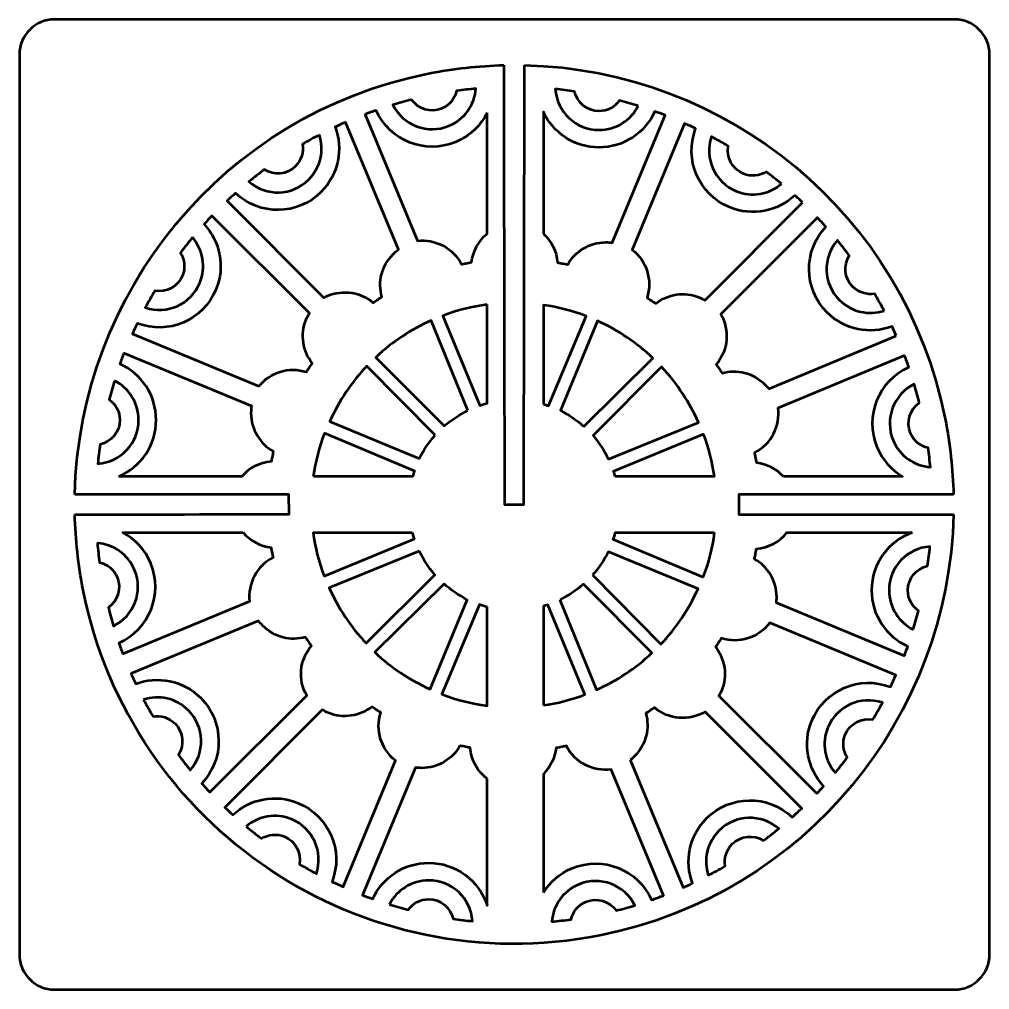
# Model space of a CAD drawing. Header units: centimetres. Extents: x -21.2 to 21, y -6.9 to 6.9.
# Drawn here: x 7.2 to 21, y -6.9 to 6.9 of the extents above; entities that cross this region are included whole.
import ezdxf

# ---------------------------------------------------------------- set-up
doc = ezdxf.new("R2010")
doc.units = ezdxf.units.CM
doc.header["$MEASUREMENT"] = 0
doc.layers.add('Layer 1', color=7, linetype='Continuous')

msp = doc.modelspace()

# ---------------------------------------------------------------- linework, layer by layer
at = {"layer": 'Layer 1', "color": 1, "lineweight": 53}
msp.add_open_spline([(7.2, -6.4), (7.2, -6.4), (7.2, 6.4), (7.2, 6.4), (7.2, 6.4), (7.2, 6.67609), (7.42391, 6.9), (7.7, 6.9), (7.7, 6.9), (7.7, 6.9), (20.5, 6.9), (20.5, 6.9), (20.5, 6.9), (20.77609, 6.9), (21, 6.67609), (21, 6.4), (21, 6.4), (21, 6.4), (21, -6.4), (21, -6.4), (21, -6.4), (21, -6.67609), (20.77609, -6.9), (20.5, -6.9), (20.5, -6.9), (20.5, -6.9), (7.7, -6.9), (7.7, -6.9), (7.7, -6.9), (7.42391, -6.9), (7.2, -6.67609), (7.2, -6.4)], degree=3, knots=[0, 0, 0, 0, 0.11111111, 0.11111111, 0.11111111, 0.11111111, 0.22222222, 0.22222222, 0.22222222, 0.22222222, 0.33333333, 0.33333333, 0.33333333, 0.33333333, 0.44444444, 0.44444444, 0.44444444, 0.44444444, 0.55555556, 0.55555556, 0.55555556, 0.55555556, 0.66666667, 0.66666667, 0.66666667, 0.66666667, 0.77777778, 0.77777778, 0.77777778, 0.77777778, 1, 1, 1, 1], dxfattribs=at)
at = {"layer": 'Layer 1', "color": 3, "lineweight": 53}
for points, knots in [([(7.9883, 0.14291), (8.0514, 3.00799), (10.09121, 5.54767), (13.01819, 6.12989), (13.01819, 6.12989), (13.37717, 6.2013), (13.73505, 6.24017), (14.08889, 6.24887)], [0, 0, 0, 0, 0.33333333, 0.33333333, 0.33333333, 0.33333333, 1, 1, 1, 1]), ([(14.38611, 6.24908), (17.24887, 6.18341), (19.78558, 4.14434), (20.36741, 1.21929), (20.36741, 1.21929), (20.43919, 0.8584), (20.47804, 0.49862), (20.48657, 0.14293)], [0, 0, 0, 0, 0.33333333, 0.33333333, 0.33333333, 0.33333333, 1, 1, 1, 1]), ([(20.4867, -0.14293), (20.42363, -3.00802), (18.3838, -5.54772), (15.45681, -6.12993), (15.45681, -6.12993), (12.07193, -6.80322), (8.78089, -4.60422), (8.10759, -1.21933), (8.10759, -1.21933), (8.0358, -0.85843), (7.99684, -0.49861), (7.98843, -0.14291)], [0, 0, 0, 0, 0.25, 0.25, 0.25, 0.25, 0.5, 0.5, 0.5, 0.5, 1, 1, 1, 1])]:
    msp.add_open_spline(points, degree=3, knots=knots, dxfattribs=at)
at = {"layer": 'Layer 1', "lineweight": 53}
for points, knots in [([(14.08889, 6.24887), (14.09195, 4.51799), (14.09648, 1.9858), (14.1, 0), (14.1, 0), (14.1, 0), (14.375, 0), (14.375, 0), (14.375, 0), (14.375, 0), (14.38611, 6.24908), (14.38611, 6.24908)], [0, 0, 0, 0, 0.25, 0.25, 0.25, 0.25, 0.5, 0.5, 0.5, 0.5, 1, 1, 1, 1]), ([(13.30992, 5.38554), (13.00502, 5.25925), (12.65735, 5.39283), (12.51304, 5.68428), (12.51304, 5.68428), (12.60153, 5.71113), (12.69025, 5.7356), (12.77913, 5.75815), (12.77913, 5.75815), (12.87255, 5.6236), (13.05006, 5.56738), (13.20758, 5.63262), (13.20758, 5.63262), (13.31867, 5.67864), (13.39405, 5.77443), (13.41864, 5.88345), (13.41864, 5.88345), (13.51013, 5.8962), (13.60163, 5.90686), (13.69308, 5.91522), (13.69308, 5.91522), (13.67603, 5.6881), (13.53472, 5.47866), (13.30992, 5.38554)], [0, 0, 0, 0, 0.14285714, 0.14285714, 0.14285714, 0.14285714, 0.28571429, 0.28571429, 0.28571429, 0.28571429, 0.42857143, 0.42857143, 0.42857143, 0.42857143, 0.57142857, 0.57142857, 0.57142857, 0.57142857, 0.71428571, 0.71428571, 0.71428571, 0.71428571, 1, 1, 1, 1]), ([(16.00131, 5.67091), (15.89864, 5.4676), (15.68793, 5.32818), (15.4446, 5.32818), (15.4446, 5.32818), (15.11458, 5.32819), (14.84452, 5.58464), (14.82272, 5.90913), (14.82272, 5.90913), (14.91473, 5.90007), (15.00607, 5.88874), (15.09681, 5.87555), (15.09681, 5.87555), (15.13163, 5.71549), (15.27411, 5.59562), (15.44461, 5.59562), (15.44461, 5.59562), (15.56486, 5.59562), (15.67117, 5.65527), (15.73559, 5.74658), (15.73559, 5.74658), (15.825, 5.72336), (15.91361, 5.69818), (16.00131, 5.67091)], [0, 0, 0, 0, 0.14285714, 0.14285714, 0.14285714, 0.14285714, 0.28571429, 0.28571429, 0.28571429, 0.28571429, 0.42857143, 0.42857143, 0.42857143, 0.42857143, 0.57142857, 0.57142857, 0.57142857, 0.57142857, 0.71428571, 0.71428571, 0.71428571, 0.71428571, 1, 1, 1, 1]), ([(13.8525, 5.57288), (13.8525, 5.57288), (13.8525, 3.85039), (13.8525, 3.85039), (13.8525, 3.85039), (13.72898, 3.74788), (13.65088, 3.60185), (13.63187, 3.44531), (13.63187, 3.44531), (13.60342, 3.44032), (13.57496, 3.43498), (13.54653, 3.42927), (13.54653, 3.42927), (13.52652, 3.42525), (13.50653, 3.42106), (13.48652, 3.41667), (13.48652, 3.41667), (13.36668, 3.65012), (13.11514, 3.77954), (12.8624, 3.75092), (12.8624, 3.75092), (12.8624, 3.75092), (12.11752, 5.54923), (12.11752, 5.54923), (12.11752, 5.54923), (12.16969, 5.5691), (12.22197, 5.58819), (12.27435, 5.60651), (12.27435, 5.60651), (12.46591, 5.17576), (12.96713, 4.97393), (13.40526, 5.15541), (13.40526, 5.15541), (13.60787, 5.23933), (13.76202, 5.39078), (13.8525, 5.57288)], [0, 0, 0, 0, 0.1, 0.1, 0.1, 0.1, 0.2, 0.2, 0.2, 0.2, 0.3, 0.3, 0.3, 0.3, 0.4, 0.4, 0.4, 0.4, 0.5, 0.5, 0.5, 0.5, 0.6, 0.6, 0.6, 0.6, 0.7, 0.7, 0.7, 0.7, 0.8, 0.8, 0.8, 0.8, 1, 1, 1, 1]), ([(14.6525, 3.85117), (14.6525, 3.85117), (14.6525, 5.58542), (14.6525, 5.58542), (14.6525, 5.58542), (14.79091, 5.28647), (15.09351, 5.07908), (15.44463, 5.07908), (15.44463, 5.07908), (15.798, 5.07908), (16.1023, 5.28921), (16.23945, 5.59131), (16.23945, 5.59131), (16.28824, 5.57382), (16.33672, 5.55572), (16.38489, 5.53701), (16.38489, 5.53701), (16.38489, 5.53701), (15.63367, 3.72341), (15.63367, 3.72341), (15.63367, 3.72341), (15.60403, 3.72775), (15.57372, 3.73001), (15.54287, 3.73002), (15.54287, 3.73002), (15.30971, 3.73001), (15.10648, 3.602), (14.99956, 3.41244), (14.99956, 3.41244), (14.97137, 3.41872), (14.94303, 3.42467), (14.91458, 3.43027), (14.91458, 3.43027), (14.89456, 3.43422), (14.87446, 3.43801), (14.8543, 3.4416), (14.8543, 3.4416), (14.84107, 3.60357), (14.76588, 3.74798), (14.6525, 3.85117)], [0, 0, 0, 0, 0.09090909, 0.09090909, 0.09090909, 0.09090909, 0.18181818, 0.18181818, 0.18181818, 0.18181818, 0.27272727, 0.27272727, 0.27272727, 0.27272727, 0.36363636, 0.36363636, 0.36363636, 0.36363636, 0.45454545, 0.45454545, 0.45454545, 0.45454545, 0.54545455, 0.54545455, 0.54545455, 0.54545455, 0.63636364, 0.63636364, 0.63636364, 0.63636364, 0.72727273, 0.72727273, 0.72727273, 0.72727273, 0.81818182, 0.81818182, 0.81818182, 0.81818182, 1, 1, 1, 1]), ([(11.83931, 5.43694), (11.83931, 5.43694), (12.58994, 3.62479), (12.58994, 3.62479), (12.58994, 3.62479), (12.56384, 3.60581), (12.53887, 3.58457), (12.51532, 3.56102), (12.51532, 3.56102), (12.35046, 3.39615), (12.29727, 3.16193), (12.35571, 2.95229), (12.35571, 2.95229), (12.33133, 2.93679), (12.30709, 2.92096), (12.28301, 2.90481), (12.28301, 2.90481), (12.26605, 2.89344), (12.24918, 2.88191), (12.23238, 2.8702), (12.23238, 2.8702), (12.03287, 3.03956), (11.75193, 3.06322), (11.52966, 2.94117), (11.52966, 2.94117), (11.52966, 2.94117), (10.15293, 4.3179), (10.15293, 4.3179), (10.15293, 4.3179), (10.19306, 4.35575), (10.23357, 4.39294), (10.27447, 4.42947), (10.27447, 4.42947), (10.6163, 4.10483), (11.15659, 4.11016), (11.49193, 4.44548), (11.49193, 4.44548), (11.7418, 4.69536), (11.8084, 5.05913), (11.69175, 5.36972), (11.69175, 5.36972), (11.74071, 5.39284), (11.78989, 5.41525), (11.83931, 5.43694)], [0, 0, 0, 0, 0.08333333, 0.08333333, 0.08333333, 0.08333333, 0.16666667, 0.16666667, 0.16666667, 0.16666667, 0.25, 0.25, 0.25, 0.25, 0.33333333, 0.33333333, 0.33333333, 0.33333333, 0.41666667, 0.41666667, 0.41666667, 0.41666667, 0.5, 0.5, 0.5, 0.5, 0.58333333, 0.58333333, 0.58333333, 0.58333333, 0.66666667, 0.66666667, 0.66666667, 0.66666667, 0.75, 0.75, 0.75, 0.75, 0.83333333, 0.83333333, 0.83333333, 0.83333333, 1, 1, 1, 1]), ([(18.34067, 4.29407), (18.34067, 4.29407), (16.95196, 2.90536), (16.95196, 2.90536), (16.95196, 2.90536), (16.92726, 2.91988), (16.90127, 2.93288), (16.87404, 2.94415), (16.87404, 2.94415), (16.65863, 3.03339), (16.42188, 2.99289), (16.25056, 2.85868), (16.25056, 2.85868), (16.22692, 2.87526), (16.20302, 2.89161), (16.17888, 2.90767), (16.17888, 2.90767), (16.16189, 2.91899), (16.14477, 2.93016), (16.12753, 2.94121), (16.12753, 2.94121), (16.20862, 3.19336), (16.11987, 3.46544), (15.91692, 3.6233), (15.91692, 3.6233), (15.91692, 3.6233), (16.66114, 5.42), (16.66114, 5.42), (16.66114, 5.42), (16.71422, 5.39627), (16.76679, 5.37186), (16.81884, 5.34678), (16.81884, 5.34678), (16.64973, 4.90674), (16.86141, 4.40961), (17.29955, 4.22813), (17.29955, 4.22813), (17.62602, 4.0929), (17.98757, 4.17058), (18.22989, 4.39721), (18.22989, 4.39721), (18.26731, 4.36325), (18.30424, 4.32887), (18.34067, 4.29407)], [0, 0, 0, 0, 0.08333333, 0.08333333, 0.08333333, 0.08333333, 0.16666667, 0.16666667, 0.16666667, 0.16666667, 0.25, 0.25, 0.25, 0.25, 0.33333333, 0.33333333, 0.33333333, 0.33333333, 0.41666667, 0.41666667, 0.41666667, 0.41666667, 0.5, 0.5, 0.5, 0.5, 0.58333333, 0.58333333, 0.58333333, 0.58333333, 0.66666667, 0.66666667, 0.66666667, 0.66666667, 0.75, 0.75, 0.75, 0.75, 0.83333333, 0.83333333, 0.83333333, 0.83333333, 1, 1, 1, 1]), ([(11.46707, 5.25761), (11.53823, 5.04126), (11.48783, 4.79368), (11.31577, 4.62162), (11.31577, 4.62162), (11.0824, 4.38826), (10.7101, 4.37863), (10.46524, 4.59267), (10.46524, 4.59267), (10.53671, 4.65134), (10.60931, 4.7079), (10.68279, 4.76274), (10.68279, 4.76274), (10.82059, 4.67419), (11.00611, 4.69018), (11.12665, 4.81073), (11.12665, 4.81073), (11.2117, 4.89576), (11.24468, 5.01311), (11.22567, 5.12323), (11.22567, 5.12323), (11.30532, 5.17003), (11.38578, 5.21489), (11.46707, 5.25761)], [0, 0, 0, 0, 0.14285714, 0.14285714, 0.14285714, 0.14285714, 0.28571429, 0.28571429, 0.28571429, 0.28571429, 0.42857143, 0.42857143, 0.42857143, 0.42857143, 0.57142857, 0.57142857, 0.57142857, 0.57142857, 0.71428571, 0.71428571, 0.71428571, 0.71428571, 1, 1, 1, 1]), ([(18.04034, 4.56188), (17.86768, 4.41333), (17.61965, 4.36516), (17.39486, 4.45826), (17.39486, 4.45826), (17.08996, 4.58458), (16.93858, 4.92488), (17.04262, 5.23299), (17.04262, 5.23299), (17.12417, 5.18941), (17.20421, 5.14399), (17.283, 5.09708), (17.283, 5.09708), (17.25392, 4.93588), (17.33968, 4.77061), (17.4972, 4.70536), (17.4972, 4.70536), (17.6083, 4.65934), (17.72933, 4.67377), (17.82381, 4.73348), (17.82381, 4.73348), (17.89752, 4.67781), (17.96975, 4.62064), (18.04034, 4.56188)], [0, 0, 0, 0, 0.14285714, 0.14285714, 0.14285714, 0.14285714, 0.28571429, 0.28571429, 0.28571429, 0.28571429, 0.42857143, 0.42857143, 0.42857143, 0.42857143, 0.57142857, 0.57142857, 0.57142857, 0.57142857, 0.71428571, 0.71428571, 0.71428571, 0.71428571, 1, 1, 1, 1]), ([(10.60678, 1.68247), (10.60678, 1.68247), (8.80788, 2.4276), (8.80788, 2.4276), (8.80788, 2.4276), (8.83039, 2.47776), (8.85353, 2.52747), (8.87726, 2.57671), (8.87726, 2.57671), (9.3173, 2.4076), (9.81443, 2.61928), (9.99591, 3.05743), (9.99591, 3.05743), (10.13114, 3.38389), (10.05346, 3.74544), (9.82683, 3.98776), (9.82683, 3.98776), (9.86366, 4.02834), (9.90098, 4.06834), (9.9388, 4.10776), (9.9388, 4.10776), (9.9388, 4.10776), (11.32547, 2.72109), (11.32547, 2.72109), (11.32547, 2.72109), (11.30818, 2.69307), (11.29289, 2.66331), (11.27988, 2.63191), (11.27988, 2.63191), (11.19066, 2.4165), (11.23115, 2.17975), (11.36536, 2.00843), (11.36536, 2.00843), (11.34878, 1.98479), (11.33244, 1.96089), (11.31636, 1.93675), (11.31636, 1.93675), (11.30505, 1.91976), (11.29388, 1.90264), (11.28283, 1.8854), (11.28283, 1.8854), (11.03387, 1.96545), (10.76547, 1.87998), (10.60678, 1.68247)], [0, 0, 0, 0, 0.08333333, 0.08333333, 0.08333333, 0.08333333, 0.16666667, 0.16666667, 0.16666667, 0.16666667, 0.25, 0.25, 0.25, 0.25, 0.33333333, 0.33333333, 0.33333333, 0.33333333, 0.41666667, 0.41666667, 0.41666667, 0.41666667, 0.5, 0.5, 0.5, 0.5, 0.58333333, 0.58333333, 0.58333333, 0.58333333, 0.66666667, 0.66666667, 0.66666667, 0.66666667, 0.75, 0.75, 0.75, 0.75, 0.83333333, 0.83333333, 0.83333333, 0.83333333, 1, 1, 1, 1]), ([(19.67335, 2.39771), (19.67335, 2.39771), (17.85818, 1.64583), (17.85818, 1.64583), (17.85818, 1.64583), (17.84148, 1.6677), (17.82315, 1.68872), (17.80315, 1.70872), (17.80315, 1.70872), (17.63828, 1.87358), (17.40406, 1.92677), (17.19442, 1.86833), (17.19442, 1.86833), (17.17892, 1.89271), (17.16309, 1.91695), (17.14694, 1.94103), (17.14694, 1.94103), (17.13557, 1.95799), (17.12404, 1.97486), (17.11233, 1.99166), (17.11233, 1.99166), (17.28464, 2.19464), (17.30613, 2.48191), (17.1768, 2.70593), (17.1768, 2.70593), (17.1768, 2.70593), (18.55126, 4.08039), (18.55126, 4.08039), (18.55126, 4.08039), (18.59215, 4.03723), (18.63225, 3.99362), (18.6716, 3.94957), (18.6716, 3.94957), (18.34696, 3.60774), (18.35229, 3.06745), (18.68763, 2.73211), (18.68763, 2.73211), (18.93749, 2.48224), (19.30127, 2.41565), (19.61185, 2.53229), (19.61185, 2.53229), (19.63294, 2.48762), (19.65344, 2.44276), (19.67335, 2.39771)], [0, 0, 0, 0, 0.08333333, 0.08333333, 0.08333333, 0.08333333, 0.16666667, 0.16666667, 0.16666667, 0.16666667, 0.25, 0.25, 0.25, 0.25, 0.33333333, 0.33333333, 0.33333333, 0.33333333, 0.41666667, 0.41666667, 0.41666667, 0.41666667, 0.5, 0.5, 0.5, 0.5, 0.58333333, 0.58333333, 0.58333333, 0.58333333, 0.66666667, 0.66666667, 0.66666667, 0.66666667, 0.75, 0.75, 0.75, 0.75, 0.83333333, 0.83333333, 0.83333333, 0.83333333, 1, 1, 1, 1]), ([(9.66216, 3.79821), (9.81071, 3.62555), (9.85888, 3.37752), (9.76576, 3.15273), (9.76576, 3.15273), (9.63946, 2.84783), (9.29918, 2.69645), (8.99105, 2.80049), (8.99105, 2.80049), (9.03463, 2.88204), (9.08005, 2.96208), (9.12696, 3.04087), (9.12696, 3.04087), (9.28816, 3.01179), (9.45343, 3.09755), (9.51868, 3.25507), (9.51868, 3.25507), (9.5647, 3.36617), (9.55027, 3.4872), (9.49056, 3.58168), (9.49056, 3.58168), (9.54623, 3.65539), (9.6034, 3.72762), (9.66216, 3.79821)], [0, 0, 0, 0, 0.14285714, 0.14285714, 0.14285714, 0.14285714, 0.28571429, 0.28571429, 0.28571429, 0.28571429, 0.42857143, 0.42857143, 0.42857143, 0.42857143, 0.57142857, 0.57142857, 0.57142857, 0.57142857, 0.71428571, 0.71428571, 0.71428571, 0.71428571, 1, 1, 1, 1]), ([(19.49974, 2.75697), (19.28339, 2.68581), (19.03581, 2.73621), (18.86375, 2.90827), (18.86375, 2.90827), (18.63039, 3.14164), (18.62076, 3.51394), (18.8348, 3.7588), (18.8348, 3.7588), (18.89348, 3.68734), (18.95003, 3.61472), (19.00487, 3.54125), (19.00487, 3.54125), (18.91632, 3.40345), (18.93231, 3.21793), (19.05286, 3.09738), (19.05286, 3.09738), (19.13789, 3.01234), (19.25524, 2.97936), (19.36536, 2.99837), (19.36536, 2.99837), (19.41216, 2.91872), (19.45702, 2.83826), (19.49974, 2.75697)], [0, 0, 0, 0, 0.14285714, 0.14285714, 0.14285714, 0.14285714, 0.28571429, 0.28571429, 0.28571429, 0.28571429, 0.42857143, 0.42857143, 0.42857143, 0.42857143, 0.57142857, 0.57142857, 0.57142857, 0.57142857, 0.71428571, 0.71428571, 0.71428571, 0.71428571, 1, 1, 1, 1]), ([(13.8525, 2.84369), (13.8525, 2.84369), (13.8525, 1.44019), (13.8525, 1.44019), (13.8525, 1.44019), (13.81828, 1.43143), (13.78417, 1.4214), (13.75021, 1.41009), (13.75021, 1.41009), (13.75021, 1.41009), (13.22217, 2.68488), (13.22217, 2.68488), (13.22217, 2.68488), (13.42976, 2.76291), (13.64105, 2.81535), (13.8525, 2.84369)], [0, 0, 0, 0, 0.2, 0.2, 0.2, 0.2, 0.4, 0.4, 0.4, 0.4, 0.6, 0.6, 0.6, 0.6, 1, 1, 1, 1]), ([(14.6525, 1.42809), (14.6525, 1.42809), (14.6525, 2.83747), (14.6525, 2.83747), (14.6525, 2.83747), (14.86408, 2.80685), (15.06822, 2.75321), (15.26229, 2.67917), (15.26229, 2.67917), (15.26229, 2.67917), (14.72662, 1.40401), (14.72662, 1.40401), (14.72662, 1.40401), (14.7022, 1.41266), (14.67749, 1.42069), (14.6525, 1.42809)], [0, 0, 0, 0, 0.2, 0.2, 0.2, 0.2, 0.4, 0.4, 0.4, 0.4, 0.6, 0.6, 0.6, 0.6, 1, 1, 1, 1]), ([(13.5795, 1.33714), (13.46055, 1.2804), (13.34751, 1.20714), (13.24387, 1.11727), (13.24387, 1.11727), (13.24387, 1.11727), (12.2682, 2.09295), (12.2682, 2.09295), (12.2682, 2.09295), (12.50648, 2.31593), (12.77337, 2.49079), (13.0566, 2.61759), (13.0566, 2.61759), (13.0566, 2.61759), (13.5795, 1.33714), (13.5795, 1.33714)], [0, 0, 0, 0, 0.2, 0.2, 0.2, 0.2, 0.4, 0.4, 0.4, 0.4, 0.6, 0.6, 0.6, 0.6, 1, 1, 1, 1]), ([(15.22668, 1.10996), (15.12874, 1.19813), (15.01779, 1.27453), (14.89511, 1.33588), (14.89511, 1.33588), (14.89511, 1.33588), (15.42315, 2.61067), (15.42315, 2.61067), (15.42315, 2.61067), (15.72035, 2.47587), (15.98403, 2.2962), (16.20956, 2.08306), (16.20956, 2.08306), (16.20956, 2.08306), (15.22668, 1.10996), (15.22668, 1.10996)], [0, 0, 0, 0, 0.2, 0.2, 0.2, 0.2, 0.4, 0.4, 0.4, 0.4, 0.6, 0.6, 0.6, 0.6, 1, 1, 1, 1]), ([(8.6153, 0.39998), (8.6153, 0.39998), (10.36358, 0.39998), (10.36358, 0.39998), (10.36358, 0.39998), (10.46731, 0.51916), (10.61556, 0.59854), (10.78244, 0.61218), (10.78244, 0.61218), (10.78604, 0.63233), (10.78982, 0.65243), (10.79377, 0.67245), (10.79377, 0.67245), (10.79937, 0.7009), (10.80532, 0.72924), (10.8116, 0.75743), (10.8116, 0.75743), (10.62204, 0.86435), (10.49403, 1.06758), (10.49402, 1.30074), (10.49402, 1.30074), (10.49403, 1.33491), (10.4968, 1.36843), (10.5021, 1.40111), (10.5021, 1.40111), (10.5021, 1.40111), (8.69044, 2.15152), (8.69044, 2.15152), (8.69044, 2.15152), (8.67051, 2.10047), (8.65128, 2.04907), (8.63273, 1.99732), (8.63273, 1.99732), (8.93483, 1.86017), (9.14496, 1.55587), (9.14496, 1.2025), (9.14496, 1.2025), (9.14496, 0.84232), (8.92674, 0.53319), (8.6153, 0.39998)], [0, 0, 0, 0, 0.09090909, 0.09090909, 0.09090909, 0.09090909, 0.18181818, 0.18181818, 0.18181818, 0.18181818, 0.27272727, 0.27272727, 0.27272727, 0.27272727, 0.36363636, 0.36363636, 0.36363636, 0.36363636, 0.45454545, 0.45454545, 0.45454545, 0.45454545, 0.54545455, 0.54545455, 0.54545455, 0.54545455, 0.63636364, 0.63636364, 0.63636364, 0.63636364, 0.72727273, 0.72727273, 0.72727273, 0.72727273, 0.81818182, 0.81818182, 0.81818182, 0.81818182, 1, 1, 1, 1]), ([(18.0674, 0.39998), (18.0674, 0.39998), (19.76236, 0.39998), (19.76236, 0.39998), (19.76236, 0.39998), (19.60386, 0.49273), (19.47323, 0.63605), (19.39754, 0.81878), (19.39754, 0.81878), (19.21606, 1.25691), (19.41789, 1.75812), (19.84864, 1.94969), (19.84864, 1.94969), (19.82877, 2.00651), (19.80799, 2.0632), (19.7863, 2.11977), (19.7863, 2.11977), (19.7863, 2.11977), (17.99121, 1.37623), (17.99121, 1.37623), (17.99121, 1.37623), (18.0266, 1.11862), (17.89675, 0.85967), (17.6588, 0.73752), (17.6588, 0.73752), (17.66319, 0.71753), (17.66738, 0.69752), (17.6714, 0.67751), (17.6714, 0.67751), (17.67711, 0.64908), (17.68245, 0.62062), (17.68744, 0.59217), (17.68744, 0.59217), (17.8316, 0.57466), (17.96685, 0.50704), (18.0674, 0.39998)], [0, 0, 0, 0, 0.1, 0.1, 0.1, 0.1, 0.2, 0.2, 0.2, 0.2, 0.3, 0.3, 0.3, 0.3, 0.4, 0.4, 0.4, 0.4, 0.5, 0.5, 0.5, 0.5, 0.6, 0.6, 0.6, 0.6, 0.7, 0.7, 0.7, 0.7, 0.8, 0.8, 0.8, 0.8, 1, 1, 1, 1]), ([(13.11408, 0.98455), (13.02591, 0.88661), (12.94951, 0.77566), (12.88816, 0.65298), (12.88816, 0.65298), (12.88816, 0.65298), (11.61337, 1.18102), (11.61337, 1.18102), (11.61337, 1.18102), (11.74817, 1.47822), (11.92784, 1.7419), (12.14097, 1.96743), (12.14097, 1.96743), (12.14097, 1.96743), (13.11408, 0.98455), (13.11408, 0.98455)], [0, 0, 0, 0, 0.2, 0.2, 0.2, 0.2, 0.4, 0.4, 0.4, 0.4, 0.6, 0.6, 0.6, 0.6, 1, 1, 1, 1]), ([(15.57927, 0.64454), (15.52253, 0.76349), (15.44927, 0.87653), (15.3594, 0.98016), (15.3594, 0.98016), (15.3594, 0.98016), (16.33509, 1.95584), (16.33509, 1.95584), (16.33509, 1.95584), (16.55808, 1.71755), (16.73292, 1.45067), (16.85971, 1.16744), (16.85971, 1.16744), (16.85971, 1.16744), (15.57927, 0.64454), (15.57927, 0.64454)], [0, 0, 0, 0, 0.2, 0.2, 0.2, 0.2, 0.4, 0.4, 0.4, 0.4, 0.6, 0.6, 0.6, 0.6, 1, 1, 1, 1]), ([(8.55313, 1.75918), (8.75644, 1.65651), (8.89586, 1.4458), (8.89586, 1.20247), (8.89586, 1.20247), (8.89585, 0.87245), (8.6394, 0.60239), (8.31491, 0.58059), (8.31491, 0.58059), (8.32397, 0.6726), (8.3353, 0.76394), (8.34849, 0.85468), (8.34849, 0.85468), (8.50855, 0.8895), (8.62842, 1.03198), (8.62842, 1.20248), (8.62842, 1.20248), (8.62842, 1.32273), (8.56877, 1.42903), (8.47746, 1.49346), (8.47746, 1.49346), (8.50068, 1.58287), (8.52586, 1.67148), (8.55313, 1.75918)], [0, 0, 0, 0, 0.14285714, 0.14285714, 0.14285714, 0.14285714, 0.28571429, 0.28571429, 0.28571429, 0.28571429, 0.42857143, 0.42857143, 0.42857143, 0.42857143, 0.57142857, 0.57142857, 0.57142857, 0.57142857, 0.71428571, 0.71428571, 0.71428571, 0.71428571, 1, 1, 1, 1]), ([(19.62767, 0.91412), (19.50138, 1.21903), (19.63496, 1.56668), (19.92641, 1.711), (19.92641, 1.711), (19.95327, 1.62252), (19.97773, 1.5338), (20.00028, 1.44492), (20.00028, 1.44492), (19.86573, 1.35149), (19.80951, 1.17398), (19.87475, 1.01646), (19.87475, 1.01646), (19.92077, 0.90537), (20.01656, 0.82999), (20.12558, 0.8054), (20.12558, 0.8054), (20.13833, 0.71391), (20.14899, 0.62241), (20.15735, 0.53096), (20.15735, 0.53096), (19.93023, 0.54801), (19.72079, 0.68932), (19.62767, 0.91412)], [0, 0, 0, 0, 0.14285714, 0.14285714, 0.14285714, 0.14285714, 0.28571429, 0.28571429, 0.28571429, 0.28571429, 0.42857143, 0.42857143, 0.42857143, 0.42857143, 0.57142857, 0.57142857, 0.57142857, 0.57142857, 0.71428571, 0.71428571, 0.71428571, 0.71428571, 1, 1, 1, 1]), ([(11.38462, 0.39998), (11.38462, 0.39998), (12.79301, 0.39998), (12.79301, 0.39998), (12.79301, 0.39998), (12.80094, 0.42722), (12.80962, 0.45413), (12.81903, 0.4807), (12.81903, 0.4807), (12.81903, 0.4807), (11.54388, 1.01637), (11.54388, 1.01637), (11.54388, 1.01637), (11.46906, 0.82028), (11.41507, 0.61392), (11.38462, 0.39998)], [0, 0, 0, 0, 0.2, 0.2, 0.2, 0.2, 0.4, 0.4, 0.4, 0.4, 0.6, 0.6, 0.6, 0.6, 1, 1, 1, 1]), ([(15.67474, 0.39998), (15.67474, 0.39998), (17.08186, 0.39998), (17.08186, 0.39998), (17.08186, 0.39998), (17.05272, 0.60192), (17.00155, 0.80359), (16.92701, 1.00187), (16.92701, 1.00187), (16.92701, 1.00187), (15.65222, 0.47383), (15.65222, 0.47383), (15.65222, 0.47383), (15.6604, 0.44929), (15.6679, 0.42466), (15.67474, 0.39998)], [0, 0, 0, 0, 0.2, 0.2, 0.2, 0.2, 0.4, 0.4, 0.4, 0.4, 0.6, 0.6, 0.6, 0.6, 1, 1, 1, 1]), ([(7.98843, -0.14291), (8.64147, -0.14175), (9.93379, -0.13946), (11.0375, -0.1375), (11.0375, -0.1375), (11.0375, -0.1375), (11.03125, 0.14375), (11.03125, 0.14375), (11.03125, 0.14375), (11.03125, 0.14375), (7.9883, 0.14291), (7.9883, 0.14291)], [0, 0, 0, 0, 0.25, 0.25, 0.25, 0.25, 0.5, 0.5, 0.5, 0.5, 1, 1, 1, 1]), ([(20.48657, 0.14293), (19.61918, 0.14141), (18.46585, 0.14558), (17.43125, 0.14375), (17.43125, 0.14375), (17.43125, 0.14375), (17.43125, -0.14375), (17.43125, -0.14375), (17.43125, -0.14375), (17.43125, -0.14375), (20.4867, -0.14293), (20.4867, -0.14293)], [0, 0, 0, 0, 0.25, 0.25, 0.25, 0.25, 0.5, 0.5, 0.5, 0.5, 1, 1, 1, 1]), ([(10.38245, -0.40002), (10.38245, -0.40002), (8.6714, -0.40002), (8.6714, -0.40002), (8.6714, -0.40002), (8.84445, -0.49167), (8.98784, -0.64182), (9.06863, -0.83687), (9.06863, -0.83687), (9.25011, -1.275), (9.04828, -1.77621), (8.61754, -1.96778), (8.61754, -1.96778), (8.63595, -2.02044), (8.65514, -2.073), (8.67512, -2.12544), (8.67512, -2.12544), (8.67512, -2.12544), (10.47324, -1.38063), (10.47324, -1.38063), (10.47324, -1.38063), (10.4442, -1.12758), (10.57364, -0.8756), (10.80737, -0.75561), (10.80737, -0.75561), (10.80297, -0.73562), (10.79879, -0.71561), (10.79477, -0.6956), (10.79477, -0.6956), (10.78906, -0.66717), (10.78372, -0.63871), (10.77873, -0.61026), (10.77873, -0.61026), (10.62662, -0.59179), (10.48443, -0.51753), (10.38245, -0.40002)], [0, 0, 0, 0, 0.1, 0.1, 0.1, 0.1, 0.2, 0.2, 0.2, 0.2, 0.3, 0.3, 0.3, 0.3, 0.4, 0.4, 0.4, 0.4, 0.5, 0.5, 0.5, 0.5, 0.6, 0.6, 0.6, 0.6, 0.7, 0.7, 0.7, 0.7, 0.8, 0.8, 0.8, 0.8, 1, 1, 1, 1]), ([(12.78654, -0.40002), (12.78654, -0.40002), (11.38177, -0.40002), (11.38177, -0.40002), (11.38177, -0.40002), (11.41042, -0.608), (11.4624, -0.81577), (11.53916, -1.01996), (11.53916, -1.01996), (11.53916, -1.01996), (12.81395, -0.49192), (12.81395, -0.49192), (12.81395, -0.49192), (12.80378, -0.4614), (12.79464, -0.43075), (12.78654, -0.40002)], [0, 0, 0, 0, 0.2, 0.2, 0.2, 0.2, 0.4, 0.4, 0.4, 0.4, 0.6, 0.6, 0.6, 0.6, 1, 1, 1, 1]), ([(17.08405, -0.40002), (17.08405, -0.40002), (15.67829, -0.40002), (15.67829, -0.40002), (15.67829, -0.40002), (15.66902, -0.43343), (15.65862, -0.46636), (15.64714, -0.49879), (15.64714, -0.49879), (15.64714, -0.49879), (16.9223, -1.03446), (16.9223, -1.03446), (16.9223, -1.03446), (16.99921, -0.83286), (17.0541, -0.6204), (17.08405, -0.40002)], [0, 0, 0, 0, 0.2, 0.2, 0.2, 0.2, 0.4, 0.4, 0.4, 0.4, 0.6, 0.6, 0.6, 0.6, 1, 1, 1, 1]), ([(19.89649, -0.40002), (19.89649, -0.40002), (18.1177, -0.40002), (18.1177, -0.40002), (18.1177, -0.40002), (18.01355, -0.52919), (17.85889, -0.61595), (17.68373, -0.63027), (17.68373, -0.63027), (17.68014, -0.65042), (17.67635, -0.67052), (17.6724, -0.69054), (17.6724, -0.69054), (17.6668, -0.71899), (17.66085, -0.74733), (17.65457, -0.77552), (17.65457, -0.77552), (17.84413, -0.88244), (17.97214, -1.08567), (17.97215, -1.31883), (17.97215, -1.31883), (17.97214, -1.3459), (17.97041, -1.37257), (17.96704, -1.39872), (17.96704, -1.39872), (17.96704, -1.39872), (19.78298, -2.15091), (19.78298, -2.15091), (19.78298, -2.15091), (19.80032, -2.10601), (19.81715, -2.06084), (19.83344, -2.01541), (19.83344, -2.01541), (19.53134, -1.87826), (19.32121, -1.57396), (19.32121, -1.22059), (19.32121, -1.22059), (19.32122, -0.84306), (19.56096, -0.52157), (19.89649, -0.40002)], [0, 0, 0, 0, 0.09090909, 0.09090909, 0.09090909, 0.09090909, 0.18181818, 0.18181818, 0.18181818, 0.18181818, 0.27272727, 0.27272727, 0.27272727, 0.27272727, 0.36363636, 0.36363636, 0.36363636, 0.36363636, 0.45454545, 0.45454545, 0.45454545, 0.45454545, 0.54545455, 0.54545455, 0.54545455, 0.54545455, 0.63636364, 0.63636364, 0.63636364, 0.63636364, 0.72727273, 0.72727273, 0.72727273, 0.72727273, 0.81818182, 0.81818182, 0.81818182, 0.81818182, 1, 1, 1, 1]), ([(8.8385, -0.93221), (8.96479, -1.2371), (8.83121, -1.58477), (8.53976, -1.72909), (8.53976, -1.72909), (8.51292, -1.6406), (8.48844, -1.55189), (8.46587, -1.46301), (8.46587, -1.46301), (8.60044, -1.36958), (8.65666, -1.19207), (8.59142, -1.03455), (8.59142, -1.03455), (8.5454, -0.92346), (8.44961, -0.84808), (8.34059, -0.82349), (8.34059, -0.82349), (8.32784, -0.732), (8.31718, -0.6405), (8.30882, -0.54905), (8.30882, -0.54905), (8.53594, -0.5661), (8.74539, -0.70741), (8.8385, -0.93221)], [0, 0, 0, 0, 0.14285714, 0.14285714, 0.14285714, 0.14285714, 0.28571429, 0.28571429, 0.28571429, 0.28571429, 0.42857143, 0.42857143, 0.42857143, 0.42857143, 0.57142857, 0.57142857, 0.57142857, 0.57142857, 0.71428571, 0.71428571, 0.71428571, 0.71428571, 1, 1, 1, 1]), ([(12.8869, -0.66263), (12.94364, -0.78158), (13.0169, -0.89462), (13.10677, -0.99825), (13.10677, -0.99825), (13.10677, -0.99825), (12.13109, -1.97393), (12.13109, -1.97393), (12.13109, -1.97393), (11.9081, -1.73565), (11.73325, -1.46876), (11.60645, -1.18553), (11.60645, -1.18553), (11.60645, -1.18553), (12.8869, -0.66263), (12.8869, -0.66263)], [0, 0, 0, 0, 0.2, 0.2, 0.2, 0.2, 0.4, 0.4, 0.4, 0.4, 0.6, 0.6, 0.6, 0.6, 1, 1, 1, 1]), ([(15.35209, -1.00264), (15.44025, -0.9047), (15.51666, -0.79375), (15.57801, -0.67107), (15.57801, -0.67107), (15.57801, -0.67107), (16.8528, -1.19911), (16.8528, -1.19911), (16.8528, -1.19911), (16.718, -1.49631), (16.53833, -1.75999), (16.32519, -1.98552), (16.32519, -1.98552), (16.32519, -1.98552), (15.35209, -1.00264), (15.35209, -1.00264)], [0, 0, 0, 0, 0.2, 0.2, 0.2, 0.2, 0.4, 0.4, 0.4, 0.4, 0.6, 0.6, 0.6, 0.6, 1, 1, 1, 1]), ([(19.91304, -1.77727), (19.70973, -1.6746), (19.57031, -1.46389), (19.57031, -1.22056), (19.57031, -1.22056), (19.57032, -0.89054), (19.82677, -0.62048), (20.15126, -0.59868), (20.15126, -0.59868), (20.1422, -0.69069), (20.13087, -0.78203), (20.11768, -0.87277), (20.11768, -0.87277), (19.95762, -0.90759), (19.83775, -1.05007), (19.83775, -1.22057), (19.83775, -1.22057), (19.83775, -1.34082), (19.8974, -1.44712), (19.98871, -1.51155), (19.98871, -1.51155), (19.96549, -1.60096), (19.94031, -1.68957), (19.91304, -1.77727)], [0, 0, 0, 0, 0.14285714, 0.14285714, 0.14285714, 0.14285714, 0.28571429, 0.28571429, 0.28571429, 0.28571429, 0.42857143, 0.42857143, 0.42857143, 0.42857143, 0.57142857, 0.57142857, 0.57142857, 0.57142857, 0.71428571, 0.71428571, 0.71428571, 0.71428571, 1, 1, 1, 1]), ([(13.23949, -1.12805), (13.33743, -1.21622), (13.44838, -1.29262), (13.57106, -1.35397), (13.57106, -1.35397), (13.57106, -1.35397), (13.04302, -2.62876), (13.04302, -2.62876), (13.04302, -2.62876), (12.74582, -2.49396), (12.48214, -2.31429), (12.25661, -2.10115), (12.25661, -2.10115), (12.25661, -2.10115), (13.23949, -1.12805), (13.23949, -1.12805)], [0, 0, 0, 0, 0.2, 0.2, 0.2, 0.2, 0.4, 0.4, 0.4, 0.4, 0.6, 0.6, 0.6, 0.6, 1, 1, 1, 1]), ([(14.88667, -1.35523), (15.00562, -1.29849), (15.11866, -1.22523), (15.22229, -1.13536), (15.22229, -1.13536), (15.22229, -1.13536), (16.19797, -2.11104), (16.19797, -2.11104), (16.19797, -2.11104), (15.9597, -2.33403), (15.6928, -2.50888), (15.40957, -2.63568), (15.40957, -2.63568), (15.40957, -2.63568), (14.88667, -1.35523), (14.88667, -1.35523)], [0, 0, 0, 0, 0.2, 0.2, 0.2, 0.2, 0.4, 0.4, 0.4, 0.4, 0.6, 0.6, 0.6, 0.6, 1, 1, 1, 1]), ([(13.8525, -1.45709), (13.8525, -1.45709), (13.8525, -2.86141), (13.8525, -2.86141), (13.8525, -2.86141), (13.6284, -2.83179), (13.41243, -2.77638), (13.20767, -2.69826), (13.20767, -2.69826), (13.20767, -2.69826), (13.74334, -1.4231), (13.74334, -1.4231), (13.74334, -1.4231), (13.77912, -1.43577), (13.81553, -1.44711), (13.8525, -1.45709)], [0, 0, 0, 0, 0.2, 0.2, 0.2, 0.2, 0.4, 0.4, 0.4, 0.4, 0.6, 0.6, 0.6, 0.6, 1, 1, 1, 1]), ([(14.6525, -2.8563), (14.6525, -2.8563), (14.6525, -1.44778), (14.6525, -1.44778), (14.6525, -1.44778), (14.67371, -1.44174), (14.69486, -1.43521), (14.71596, -1.42818), (14.71596, -1.42818), (14.71596, -1.42818), (15.244, -2.70297), (15.244, -2.70297), (15.244, -2.70297), (15.04912, -2.77623), (14.85097, -2.82692), (14.6525, -2.8563)], [0, 0, 0, 0, 0.2, 0.2, 0.2, 0.2, 0.4, 0.4, 0.4, 0.4, 0.6, 0.6, 0.6, 0.6, 1, 1, 1, 1]), ([(10.66302, -1.72681), (10.82789, -1.89167), (11.0621, -1.94486), (11.27175, -1.88642), (11.27175, -1.88642), (11.28725, -1.9108), (11.30308, -1.93504), (11.31923, -1.95912), (11.31923, -1.95912), (11.3306, -1.97608), (11.34213, -1.99295), (11.35384, -2.00975), (11.35384, -2.00975), (11.18304, -2.21096), (11.16046, -2.49497), (11.28605, -2.71812), (11.28605, -2.71812), (11.28605, -2.71812), (9.91043, -4.09374), (9.91043, -4.09374), (9.91043, -4.09374), (9.8711, -4.05213), (9.83248, -4.0101), (9.79457, -3.96766), (9.79457, -3.96766), (10.11921, -3.62583), (10.11388, -3.08554), (9.77855, -2.7502), (9.77855, -2.7502), (9.52868, -2.50033), (9.16492, -2.43375), (8.85432, -2.55038), (8.85432, -2.55038), (8.83133, -2.50169), (8.80903, -2.45278), (8.78745, -2.40363), (8.78745, -2.40363), (8.78745, -2.40363), (10.59979, -1.65293), (10.59979, -1.65293), (10.59979, -1.65293), (10.61863, -1.67876), (10.6397, -1.70348), (10.66302, -1.72681)], [0, 0, 0, 0, 0.08333333, 0.08333333, 0.08333333, 0.08333333, 0.16666667, 0.16666667, 0.16666667, 0.16666667, 0.25, 0.25, 0.25, 0.25, 0.33333333, 0.33333333, 0.33333333, 0.33333333, 0.41666667, 0.41666667, 0.41666667, 0.41666667, 0.5, 0.5, 0.5, 0.5, 0.58333333, 0.58333333, 0.58333333, 0.58333333, 0.66666667, 0.66666667, 0.66666667, 0.66666667, 0.75, 0.75, 0.75, 0.75, 0.83333333, 0.83333333, 0.83333333, 0.83333333, 1, 1, 1, 1]), ([(18.54051, -4.11211), (18.54051, -4.11211), (17.15073, -2.72233), (17.15073, -2.72233), (17.15073, -2.72233), (17.16396, -2.6993), (17.17586, -2.67518), (17.1863, -2.65), (17.1863, -2.65), (17.27552, -2.43459), (17.23502, -2.19784), (17.10081, -2.02652), (17.10081, -2.02652), (17.11739, -2.00287), (17.13374, -1.97898), (17.14982, -1.95484), (17.14982, -1.95484), (17.16112, -1.93786), (17.17229, -1.92073), (17.18334, -1.90349), (17.18334, -1.90349), (17.43909, -1.98573), (17.71534, -1.89326), (17.87211, -1.68412), (17.87211, -1.68412), (17.87211, -1.68412), (19.66647, -2.42737), (19.66647, -2.42737), (19.66647, -2.42737), (19.64138, -2.48377), (19.61552, -2.53957), (19.58891, -2.5948), (19.58891, -2.5948), (19.14887, -2.42569), (18.65174, -2.63737), (18.47026, -3.0755), (18.47026, -3.0755), (18.33503, -3.40198), (18.41271, -3.76353), (18.63934, -4.00584), (18.63934, -4.00584), (18.60678, -4.04172), (18.57384, -4.07715), (18.54051, -4.11211)], [0, 0, 0, 0, 0.08333333, 0.08333333, 0.08333333, 0.08333333, 0.16666667, 0.16666667, 0.16666667, 0.16666667, 0.25, 0.25, 0.25, 0.25, 0.33333333, 0.33333333, 0.33333333, 0.33333333, 0.41666667, 0.41666667, 0.41666667, 0.41666667, 0.5, 0.5, 0.5, 0.5, 0.58333333, 0.58333333, 0.58333333, 0.58333333, 0.66666667, 0.66666667, 0.66666667, 0.66666667, 0.75, 0.75, 0.75, 0.75, 0.83333333, 0.83333333, 0.83333333, 0.83333333, 1, 1, 1, 1]), ([(8.96643, -2.77506), (9.18279, -2.7039), (9.43037, -2.7543), (9.60242, -2.92636), (9.60242, -2.92636), (9.83578, -3.15973), (9.84541, -3.53203), (9.63138, -3.77689), (9.63138, -3.77689), (9.57271, -3.70542), (9.51616, -3.63282), (9.46131, -3.55934), (9.46131, -3.55934), (9.54985, -3.42154), (9.53386, -3.23602), (9.41331, -3.11547), (9.41331, -3.11547), (9.32828, -3.03043), (9.21094, -2.99745), (9.10081, -3.01646), (9.10081, -3.01646), (9.05401, -2.93681), (9.00915, -2.85635), (8.96643, -2.77506)], [0, 0, 0, 0, 0.14285714, 0.14285714, 0.14285714, 0.14285714, 0.28571429, 0.28571429, 0.28571429, 0.28571429, 0.42857143, 0.42857143, 0.42857143, 0.42857143, 0.57142857, 0.57142857, 0.57142857, 0.57142857, 0.71428571, 0.71428571, 0.71428571, 0.71428571, 1, 1, 1, 1]), ([(18.80401, -3.8163), (18.65546, -3.64364), (18.60729, -3.39561), (18.70041, -3.17079), (18.70041, -3.17079), (18.82671, -2.86592), (19.167, -2.71454), (19.47512, -2.81858), (19.47512, -2.81858), (19.43154, -2.90013), (19.38612, -2.98017), (19.33921, -3.05896), (19.33921, -3.05896), (19.17801, -3.02988), (19.01274, -3.11564), (18.94749, -3.27316), (18.94749, -3.27316), (18.90147, -3.38426), (18.9159, -3.50529), (18.97561, -3.59977), (18.97561, -3.59977), (18.91994, -3.67348), (18.86277, -3.74571), (18.80401, -3.8163)], [0, 0, 0, 0, 0.14285714, 0.14285714, 0.14285714, 0.14285714, 0.28571429, 0.28571429, 0.28571429, 0.28571429, 0.42857143, 0.42857143, 0.42857143, 0.42857143, 0.57142857, 0.57142857, 0.57142857, 0.57142857, 0.71428571, 0.71428571, 0.71428571, 0.71428571, 1, 1, 1, 1]), ([(11.59213, -2.96225), (11.80754, -3.05147), (12.04429, -3.01098), (12.21562, -2.87677), (12.21562, -2.87677), (12.23926, -2.89335), (12.26315, -2.90968), (12.28729, -2.92577), (12.28729, -2.92577), (12.30429, -2.93708), (12.3214, -2.94825), (12.33864, -2.9593), (12.33864, -2.9593), (12.25743, -3.21187), (12.3466, -3.48445), (12.55027, -3.64218), (12.55027, -3.64218), (12.55027, -3.64218), (11.80617, -5.4386), (11.80617, -5.4386), (11.80617, -5.4386), (11.7527, -5.41471), (11.69976, -5.39013), (11.64733, -5.36487), (11.64733, -5.36487), (11.81644, -4.92483), (11.60476, -4.4277), (11.16663, -4.24622), (11.16663, -4.24622), (10.84015, -4.11099), (10.4786, -4.18867), (10.23629, -4.4153), (10.23629, -4.4153), (10.19725, -4.37987), (10.15875, -4.34399), (10.12079, -4.30765), (10.12079, -4.30765), (10.12079, -4.30765), (11.50843, -2.92001), (11.50843, -2.92001), (11.50843, -2.92001), (11.53485, -2.93593), (11.56277, -2.95009), (11.59213, -2.96225)], [0, 0, 0, 0, 0.08333333, 0.08333333, 0.08333333, 0.08333333, 0.16666667, 0.16666667, 0.16666667, 0.16666667, 0.25, 0.25, 0.25, 0.25, 0.33333333, 0.33333333, 0.33333333, 0.33333333, 0.41666667, 0.41666667, 0.41666667, 0.41666667, 0.5, 0.5, 0.5, 0.5, 0.58333333, 0.58333333, 0.58333333, 0.58333333, 0.66666667, 0.66666667, 0.66666667, 0.66666667, 0.75, 0.75, 0.75, 0.75, 0.83333333, 0.83333333, 0.83333333, 0.83333333, 1, 1, 1, 1]), ([(15.88869, -3.63358), (15.9103, -3.61704), (15.93107, -3.59888), (15.95085, -3.57911), (15.95085, -3.57911), (16.11571, -3.41424), (16.1689, -3.18002), (16.11046, -2.97038), (16.11046, -2.97038), (16.13484, -2.95488), (16.15908, -2.93905), (16.18316, -2.9229), (16.18316, -2.9229), (16.20012, -2.91153), (16.21699, -2.9), (16.23379, -2.88829), (16.23379, -2.88829), (16.43846, -3.06203), (16.7288, -3.08241), (16.95361, -2.94948), (16.95361, -2.94948), (16.95361, -2.94948), (18.32705, -4.32292), (18.32705, -4.32292), (18.32705, -4.32292), (18.28242, -4.36529), (18.23729, -4.40684), (18.1917, -4.44756), (18.1917, -4.44756), (17.84987, -4.12292), (17.30958, -4.12825), (16.97424, -4.46358), (16.97424, -4.46358), (16.72437, -4.71345), (16.65778, -5.07721), (16.77442, -5.38781), (16.77442, -5.38781), (16.73002, -5.40878), (16.68543, -5.42916), (16.64065, -5.44896), (16.64065, -5.44896), (16.64065, -5.44896), (15.88869, -3.63358), (15.88869, -3.63358)], [0, 0, 0, 0, 0.08333333, 0.08333333, 0.08333333, 0.08333333, 0.16666667, 0.16666667, 0.16666667, 0.16666667, 0.25, 0.25, 0.25, 0.25, 0.33333333, 0.33333333, 0.33333333, 0.33333333, 0.41666667, 0.41666667, 0.41666667, 0.41666667, 0.5, 0.5, 0.5, 0.5, 0.58333333, 0.58333333, 0.58333333, 0.58333333, 0.66666667, 0.66666667, 0.66666667, 0.66666667, 0.75, 0.75, 0.75, 0.75, 0.83333333, 0.83333333, 0.83333333, 0.83333333, 1, 1, 1, 1]), ([(13.8525, -3.90186), (13.8525, -3.90186), (13.8525, -5.70307), (13.8525, -5.70307), (13.8525, -5.70307), (13.73984, -5.3516), (13.41045, -5.09717), (13.02154, -5.09717), (13.02154, -5.09717), (12.66817, -5.09717), (12.36387, -5.30731), (12.22672, -5.6094), (12.22672, -5.6094), (12.17832, -5.59205), (12.13024, -5.5741), (12.08245, -5.55555), (12.08245, -5.55555), (12.08245, -5.55555), (12.83378, -3.74169), (12.83378, -3.74169), (12.83378, -3.74169), (12.86301, -3.74591), (12.8929, -3.7481), (12.9233, -3.74811), (12.9233, -3.74811), (13.15646, -3.7481), (13.35969, -3.62009), (13.46661, -3.43053), (13.46661, -3.43053), (13.4948, -3.43681), (13.52314, -3.44276), (13.55159, -3.44836), (13.55159, -3.44836), (13.57161, -3.45231), (13.59171, -3.45611), (13.61186, -3.45969), (13.61186, -3.45969), (13.62656, -3.63951), (13.7176, -3.7977), (13.8525, -3.90186)], [0, 0, 0, 0, 0.09090909, 0.09090909, 0.09090909, 0.09090909, 0.18181818, 0.18181818, 0.18181818, 0.18181818, 0.27272727, 0.27272727, 0.27272727, 0.27272727, 0.36363636, 0.36363636, 0.36363636, 0.36363636, 0.45454545, 0.45454545, 0.45454545, 0.45454545, 0.54545455, 0.54545455, 0.54545455, 0.54545455, 0.63636364, 0.63636364, 0.63636364, 0.63636364, 0.72727273, 0.72727273, 0.72727273, 0.72727273, 0.81818182, 0.81818182, 0.81818182, 0.81818182, 1, 1, 1, 1]), ([(14.6525, -5.52106), (14.6525, -5.52106), (14.6525, -3.83337), (14.6525, -3.83337), (14.6525, -3.83337), (14.75354, -3.73393), (14.81736, -3.60284), (14.8343, -3.4634), (14.8343, -3.4634), (14.86275, -3.45841), (14.89121, -3.45307), (14.91964, -3.44736), (14.91964, -3.44736), (14.93965, -3.44334), (14.95966, -3.43915), (14.97965, -3.43476), (14.97965, -3.43476), (15.10194, -3.67298), (15.36135, -3.80285), (15.61926, -3.76703), (15.61926, -3.76703), (15.61926, -3.76703), (16.36273, -5.56194), (16.36273, -5.56194), (16.36273, -5.56194), (16.30589, -5.58375), (16.24891, -5.60463), (16.19182, -5.6246), (16.19182, -5.6246), (16.00025, -5.19385), (15.49904, -4.99202), (15.06091, -5.1735), (15.06091, -5.1735), (14.88486, -5.24642), (14.7454, -5.37036), (14.6525, -5.52106)], [0, 0, 0, 0, 0.1, 0.1, 0.1, 0.1, 0.2, 0.2, 0.2, 0.2, 0.3, 0.3, 0.3, 0.3, 0.4, 0.4, 0.4, 0.4, 0.5, 0.5, 0.5, 0.5, 0.6, 0.6, 0.6, 0.6, 0.7, 0.7, 0.7, 0.7, 0.8, 0.8, 0.8, 0.8, 1, 1, 1, 1]), ([(10.42583, -4.57997), (10.59849, -4.43142), (10.84652, -4.38325), (11.07132, -4.47637), (11.07132, -4.47637), (11.37621, -4.60267), (11.52759, -4.94295), (11.42355, -5.25108), (11.42355, -5.25108), (11.342, -5.2075), (11.26196, -5.16208), (11.18317, -5.11517), (11.18317, -5.11517), (11.21225, -4.95397), (11.12649, -4.7887), (10.96897, -4.72345), (10.96897, -4.72345), (10.85787, -4.67743), (10.73684, -4.69186), (10.64236, -4.75157), (10.64236, -4.75157), (10.56865, -4.6959), (10.49642, -4.63873), (10.42583, -4.57997)], [0, 0, 0, 0, 0.14285714, 0.14285714, 0.14285714, 0.14285714, 0.28571429, 0.28571429, 0.28571429, 0.28571429, 0.42857143, 0.42857143, 0.42857143, 0.42857143, 0.57142857, 0.57142857, 0.57142857, 0.57142857, 0.71428571, 0.71428571, 0.71428571, 0.71428571, 1, 1, 1, 1]), ([(16.9991, -5.2757), (16.92794, -5.05934), (16.97834, -4.81177), (17.1504, -4.63971), (17.1504, -4.63971), (17.38377, -4.40635), (17.75607, -4.39672), (18.00093, -4.61074), (18.00093, -4.61074), (17.92948, -4.66942), (17.85687, -4.72598), (17.78338, -4.78082), (17.78338, -4.78082), (17.64558, -4.69228), (17.46006, -4.70827), (17.33951, -4.82882), (17.33951, -4.82882), (17.25447, -4.91385), (17.22149, -5.0312), (17.2405, -5.14132), (17.2405, -5.14132), (17.16085, -5.18812), (17.08039, -5.23298), (16.9991, -5.2757)], [0, 0, 0, 0, 0.14285714, 0.14285714, 0.14285714, 0.14285714, 0.28571429, 0.28571429, 0.28571429, 0.28571429, 0.42857143, 0.42857143, 0.42857143, 0.42857143, 0.57142857, 0.57142857, 0.57142857, 0.57142857, 0.71428571, 0.71428571, 0.71428571, 0.71428571, 1, 1, 1, 1]), ([(12.46486, -5.689), (12.56753, -5.48569), (12.77824, -5.34627), (13.02157, -5.34627), (13.02157, -5.34627), (13.35159, -5.34628), (13.62165, -5.60273), (13.64346, -5.92722), (13.64346, -5.92722), (13.55144, -5.91816), (13.4601, -5.90683), (13.36936, -5.89364), (13.36936, -5.89364), (13.33454, -5.73358), (13.19206, -5.61371), (13.02156, -5.61371), (13.02156, -5.61371), (12.90131, -5.61371), (12.79501, -5.67336), (12.73058, -5.76467), (12.73058, -5.76467), (12.64117, -5.74145), (12.55256, -5.71627), (12.46486, -5.689)], [0, 0, 0, 0, 0.14285714, 0.14285714, 0.14285714, 0.14285714, 0.28571429, 0.28571429, 0.28571429, 0.28571429, 0.42857143, 0.42857143, 0.42857143, 0.42857143, 0.57142857, 0.57142857, 0.57142857, 0.57142857, 0.71428571, 0.71428571, 0.71428571, 0.71428571, 1, 1, 1, 1]), ([(15.15626, -5.40363), (15.46116, -5.27734), (15.80881, -5.41092), (15.95313, -5.70237), (15.95313, -5.70237), (15.86467, -5.72921), (15.77593, -5.75369), (15.68705, -5.77624), (15.68705, -5.77624), (15.59362, -5.64169), (15.41611, -5.58547), (15.2586, -5.65071), (15.2586, -5.65071), (15.1475, -5.69673), (15.07212, -5.79253), (15.04753, -5.90154), (15.04753, -5.90154), (14.95604, -5.91429), (14.86454, -5.92495), (14.77309, -5.93331), (14.77309, -5.93331), (14.79014, -5.70619), (14.93145, -5.49673), (15.15626, -5.40363)], [0, 0, 0, 0, 0.14285714, 0.14285714, 0.14285714, 0.14285714, 0.28571429, 0.28571429, 0.28571429, 0.28571429, 0.42857143, 0.42857143, 0.42857143, 0.42857143, 0.57142857, 0.57142857, 0.57142857, 0.57142857, 0.71428571, 0.71428571, 0.71428571, 0.71428571, 1, 1, 1, 1])]:
    msp.add_open_spline(points, degree=3, knots=knots, dxfattribs=at)

doc.saveas('drawing.dxf')
